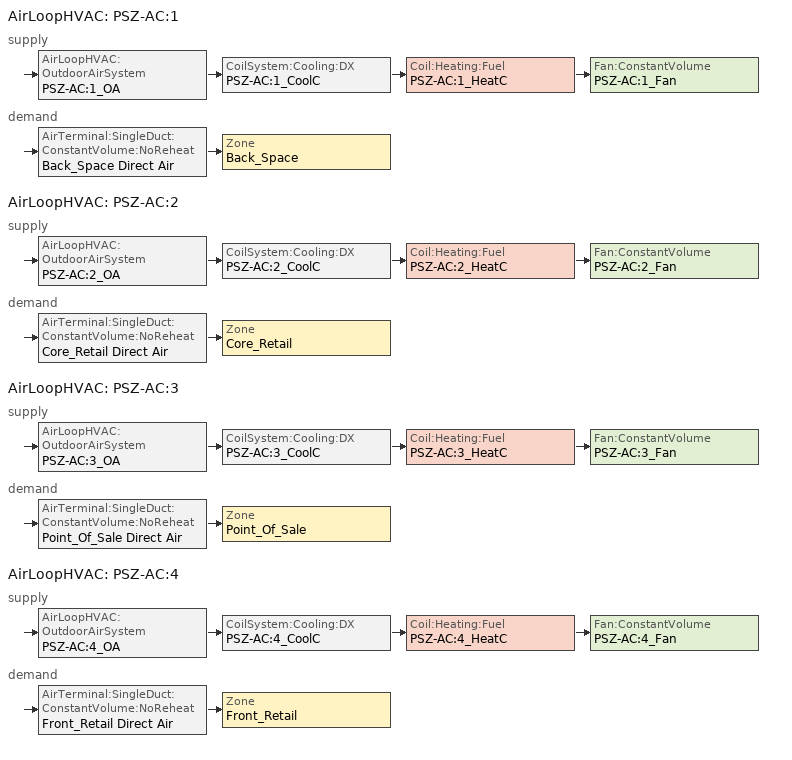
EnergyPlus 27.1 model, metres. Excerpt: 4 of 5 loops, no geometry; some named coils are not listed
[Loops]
AirLoopHVAC 'PSZ-AC:1'
 supply: AirLoopHVAC:OutdoorAirSystem 'PSZ-AC:1_OA' > CoilSystem:Cooling:DX 'PSZ-AC:1_CoolC' > Coil:Heating:Fuel 'PSZ-AC:1_HeatC' > Fan:ConstantVolume 'PSZ-AC:1_Fan'
 demand: AirTerminal:SingleDuct:ConstantVolume:NoReheat 'Back_Space Direct Air' > Zone 'Back_Space'
AirLoopHVAC 'PSZ-AC:2'
 supply: AirLoopHVAC:OutdoorAirSystem 'PSZ-AC:2_OA' > CoilSystem:Cooling:DX 'PSZ-AC:2_CoolC' > Coil:Heating:Fuel 'PSZ-AC:2_HeatC' > Fan:ConstantVolume 'PSZ-AC:2_Fan'
 demand: AirTerminal:SingleDuct:ConstantVolume:NoReheat 'Core_Retail Direct Air' > Zone 'Core_Retail'
AirLoopHVAC 'PSZ-AC:3'
 supply: AirLoopHVAC:OutdoorAirSystem 'PSZ-AC:3_OA' > CoilSystem:Cooling:DX 'PSZ-AC:3_CoolC' > Coil:Heating:Fuel 'PSZ-AC:3_HeatC' > Fan:ConstantVolume 'PSZ-AC:3_Fan'
 demand: AirTerminal:SingleDuct:ConstantVolume:NoReheat 'Point_Of_Sale Direct Air' > Zone 'Point_Of_Sale'
AirLoopHVAC 'PSZ-AC:4'
 supply: AirLoopHVAC:OutdoorAirSystem 'PSZ-AC:4_OA' > CoilSystem:Cooling:DX 'PSZ-AC:4_CoolC' > Coil:Heating:Fuel 'PSZ-AC:4_HeatC' > Fan:ConstantVolume 'PSZ-AC:4_Fan'
 demand: AirTerminal:SingleDuct:ConstantVolume:NoReheat 'Front_Retail Direct Air' > Zone 'Front_Retail'
[Fan:ConstantVolume] Availability Schedule=HVACOperationSchd; Maximum Flow Rate {m3/s}=AUTOSIZE; Motor In Airstream Fraction=1
Name | Fan Total Efficiency | Pressure Rise {Pa} | Motor Efficiency
PSZ-AC:1_Fan | 0.56875 | 622 | 0.875
PSZ-AC:2_Fan | 0.5915 | 1109.648 | 0.91
PSZ-AC:3_Fan | 0.546 | 622 | 0.84
PSZ-AC:4_Fan | 0.53625 | 622 | 0.825
[Coil:Heating:Fuel] Availability Schedule=ALWAYS_ON; Fuel Type=NaturalGas; Nominal Capacity {W}=AUTOSIZE
Name | Burner Efficiency
PSZ-AC:1_HeatC; PSZ-AC:3_HeatC; PSZ-AC:4_HeatC | 0.8
PSZ-AC:2_HeatC | 0.78
[Zone equipment]
Back_Space: Back_Space Direct Air
Core_Retail: Core_Retail Direct Air
Front_Retail: Front_Retail Direct Air
Point_Of_Sale: Point_Of_Sale Direct Air
[Sizing:Zone] Zone Cooling Design Supply Air Temperature Input Method=SupplyAirTemperature; Zone Cooling Design Supply Air Temperature {C}=14; Zone Heating Design Supply Air Temperature Input Method=SupplyAirTemperature; Zone Heating Design Supply Air Temperature {C}=40; Zone Cooling Design Supply Air Humidity Ratio {kgWater/kgDryAir}=0.0085; Zone Heating Design Supply Air Humidity Ratio {kgWater/kgDryAir}=0.008; Cooling Design Air Flow Method=DesignDay; Heating Design Air Flow Method=DesignDay; Account for Dedicated Outdoor Air System=No; Dedicated Outdoor Air System Control Strategy=NeutralSupplyAir; Dedicated Outdoor Air Low Setpoint Temperature for Design {C}=autosize; Dedicated Outdoor Air High Setpoint Temperature for Design {C}=autosize
Name | Design Specification Outdoor Air Object
Back_Space | SZ DSOA Back_Space
Core_Retail | SZ DSOA Core_Retail
Front_Retail | SZ DSOA Front_Retail
Point_Of_Sale | SZ DSOA Point_Of_Sale
[DesignSpecification:OutdoorAir] Outdoor Air Method=Flow/Area
Name | Outdoor Air Flow per Zone Floor Area {m3/s-m2}
SZ DSOA Back_Space | 0.00075
SZ DSOA Core_Retail; SZ DSOA Front_Retail; SZ DSOA Point_Of_Sale | 0.0015
[ZoneControl:Thermostat] Control Type Schedule=Dual Zone Control Type Sched
Name | Zone or ZoneList | Control 1
Back_Space Thermostat | Back_Space | Back_Space DualSPSched
Core_Retail Thermostat | Core_Retail | Core_Retail DualSPSched
Front_Retail Thermostat | Front_Retail | Front_Retail DualSPSched
Point_Of_Sale Thermostat | Point_Of_Sale | Point_Of_Sale DualSPSched
[ThermostatSetpoint:DualSetpoint] Heating Setpoint Temperature Schedule=HTGSETP_SCH; Cooling Setpoint Temperature Schedule=CLGSETP_SCH
Back_Space DualSPSched; Core_Retail DualSPSched; Front_Retail DualSPSched; Point_Of_Sale DualSPSched
[SetpointManager:SingleZone:Reheat] Control Variable=Temperature; Minimum Supply Air Temperature {C}=10; Maximum Supply Air Temperature {C}=50
Name | Control Zone | Setpoint Node or NodeList
SupAirTemp MngrBack_Space | Back_Space | PSZ-AC:1 Supply Equipment Outlet Node
SupAirTemp MngrCore_Retail | Core_Retail | PSZ-AC:2 Supply Equipment Outlet Node
SupAirTemp MngrFront_Retail | Front_Retail | PSZ-AC:4 Supply Equipment Outlet Node
SupAirTemp MngrPoint_Of_Sale | Point_Of_Sale | PSZ-AC:3 Supply Equipment Outlet Node
[Sizing:System] Type of Load to Size On=Sensible; Design Outdoor Air Flow Rate {m3/s}=AUTOSIZE; Central Heating Maximum System Air Flow Ratio=1; Preheat Design Temperature {C}=7; Preheat Design Humidity Ratio {kgWater/kgDryAir}=0.008; Precool Design Temperature {C}=12.8; Precool Design Humidity Ratio {kgWater/kgDryAir}=0.008; Central Cooling Design Supply Air Temperature {C}=12.8; Central Heating Design Supply Air Temperature {C}=40; Type of Zone Sum to Use=NonCoincident; 100% Outdoor Air in Cooling=No; 100% Outdoor Air in Heating=No; Central Cooling Design Supply Air Humidity Ratio {kgWater/kgDryAir}=0.0085; Central Heating Design Supply Air Humidity Ratio {kgWater/kgDryAir}=0.008; Cooling Supply Air Flow Rate Method=DesignDay; Cooling Supply Air Flow Rate {m3/s}=0; Heating Supply Air Flow Rate Method=DesignDay; Heating Supply Air Flow Rate {m3/s}=0; System Outdoor Air Method=ZoneSum; Zone Maximum Outdoor Air Fraction=1; Cooling Design Capacity Method=CoolingDesignCapacity; Cooling Design Capacity {W}=autosize; Heating Design Capacity Method=HeatingDesignCapacity; Heating Design Capacity {W}=autosize; Central Cooling Capacity Control Method=VAV
PSZ-AC:1; PSZ-AC:2; PSZ-AC:3; PSZ-AC:4
[Controller:OutdoorAir] Minimum Outdoor Air Flow Rate {m3/s}=AUTOSIZE; Maximum Outdoor Air Flow Rate {m3/s}=AUTOSIZE; Economizer Control Action Type=ModulateFlow; Economizer Maximum Limit Dry-Bulb Temperature {C}=28; Economizer Maximum Limit Enthalpy {J/kg}=64000; Economizer Minimum Limit Dry-Bulb Temperature {C}=-100; Lockout Type=NoLockout; Minimum Limit Type=FixedMinimum; Minimum Outdoor Air Schedule=HVACOperationSchd
Name | Economizer Control Type
PSZ-AC:1_OA_Controller; PSZ-AC:3_OA_Controller; PSZ-AC:4_OA_Controller | NoEconomizer
PSZ-AC:2_OA_Controller | DifferentialDryBulb
[AirLoopHVAC] Design Supply Air Flow Rate {m3/s}=AUTOSIZE
PSZ-AC:1; PSZ-AC:2; PSZ-AC:3; PSZ-AC:4
[AirTerminal:SingleDuct:ConstantVolume:NoReheat] Availability Schedule=ALWAYS_ON; Maximum Air Flow Rate {m3/s}=AUTOSIZE
Back_Space Direct Air; Core_Retail Direct Air; Front_Retail Direct Air; Point_Of_Sale Direct Air
[SetpointManager:MixedAir] Control Variable=Temperature
Name | Setpoint Node or NodeList
PSZ-AC:1_OAMixed Air Temp Manager | PSZ-AC:1_OA-PSZ-AC:1_CoolCNode
PSZ-AC:2_OAMixed Air Temp Manager | PSZ-AC:2_OA-PSZ-AC:2_CoolCNode
PSZ-AC:3_OAMixed Air Temp Manager | PSZ-AC:3_OA-PSZ-AC:3_CoolCNode
PSZ-AC:4_OAMixed Air Temp Manager | PSZ-AC:4_OA-PSZ-AC:4_CoolCNode
PSZ-AC:1_CoolC SAT Manager | PSZ-AC:1_CoolC-PSZ-AC:1_HeatCNode
PSZ-AC:1_HeatC MixedAir Manager | PSZ-AC:1_HeatC-PSZ-AC:1_FanNode
PSZ-AC:2_CoolC SAT Manager | PSZ-AC:2_CoolC-PSZ-AC:2_HeatCNode
PSZ-AC:2_HeatC MixedAir Manager | PSZ-AC:2_HeatC-PSZ-AC:2_FanNode
PSZ-AC:3_CoolC SAT Manager | PSZ-AC:3_CoolC-PSZ-AC:3_HeatCNode
PSZ-AC:3_HeatC MixedAir Manager | PSZ-AC:3_HeatC-PSZ-AC:3_FanNode
PSZ-AC:4_CoolC SAT Manager | PSZ-AC:4_CoolC-PSZ-AC:4_HeatCNode
PSZ-AC:4_HeatC MixedAir Manager | PSZ-AC:4_HeatC-PSZ-AC:4_FanNode
[CoilSystem:Cooling:DX] Availability Schedule=ALWAYS_ON
Name | Cooling Coil
PSZ-AC:1_CoolC | PSZ-AC:1_CoolC DXCoil
PSZ-AC:2_CoolC | PSZ-AC:2_CoolC DXCoil
PSZ-AC:3_CoolC | PSZ-AC:3_CoolC DXCoil
PSZ-AC:4_CoolC | PSZ-AC:4_CoolC DXCoil
[Coil:Cooling:DX:SingleSpeed:ThermalStorage] Availability Schedule=ALWAYS_ON; Operating Mode Control Method=EMSControlled; Storage Type=Ice; Ice Storage Capacity {GJ}=AutoCalculate; Storage Capacity Sizing Factor {hr}=6; Storage Tank to Ambient U-value Times Area Heat Transfer Coefficient {W/K}=7.913; Rated Evaporator Air Flow Rate {m3/s}=AutoSize; Cooling Only Mode Available=Yes; Cooling Only Mode Rated Total Evaporator Cooling Capacity {W}=AutoSize; Cooling Only Mode Rated Sensible Heat Ratio=0.7; Cooling Only Mode Total Evaporator Cooling Capacity Function of Temperature Curve=Cool-Cap-fT; Cooling Only Mode Total Evaporator Cooling Capacity Function of Flow Fraction Curve=ConstantCubic; Cooling Only Mode Energy Input Ratio Function of Temperature Curve=Cool-EIR-fT; Cooling Only Mode Energy Input Ratio Function of Flow Fraction Curve=ConstantCubic; Cooling Only Mode Part Load Fraction Correlation Curve=Cool-PLF-fPLR; Cooling Only Mode Sensible Heat Ratio Function of Temperature Curve=Cool-SHR-fT; Cooling Only Mode Sensible Heat Ratio Function of Flow Fraction Curve=Cool-SHR-fFF; Cooling And Discharge Mode Available=No; Discharge Only Mode Available=Yes; Discharge Only Mode Rated Storage Discharging Capacity {W}=AutoSize; Discharge Only Mode Rated Sensible Heat Ratio=0.64; Discharge Only Mode Rated COP {W/W}=63.6; Discharge Only Mode Storage Discharge Capacity Function of Temperature Curve=Discharge-Cap-fT; Discharge Only Mode Storage Discharge Capacity Function of Flow Fraction Curve=Discharge-Cap-fFF; Discharge Only Mode Energy Input Ratio Function of Temperature Curve=ConstantBi; Discharge Only Mode Energy Input Ratio Function of Flow Fraction Curve=ConstantCubic; Discharge Only Mode Part Load Fraction Correlation Curve=ConstantCubic; Discharge Only Mode Sensible Heat Ratio Function of Temperature Curve=Discharge-SHR-fT; Discharge Only Mode Sensible Heat Ratio Function of Flow Fraction Curve=Discharge-SHR-fFF; Ancillary Electric Power {W}=0; Cold Weather Operation Minimum Outdoor Air Temperature {C}=2; Cold Weather Operation Ancillary Power {W}=0; Condenser Design Air Flow Rate {m3/s}=autocalculate; Condenser Air Flow Sizing Factor=1.25
Name | Cooling Only Mode Rated COP {W/W} | Cooling And Charge Mode Available | Cooling And Charge Mode Rated Total Evaporator Cooling Capacity {W} | Cooling And Charge Mode Capacity Sizing Factor | Cooling And Charge Mode Rated Storage Charging Capacity {W} | Cooling And Charge Mode Storage Capacity Sizing Factor | Cooling And Charge Mode Rated Sensible Heat Ratio | Cooling And Charge Mode Cooling Rated COP {W/W} | Cooling And Charge Mode Charging Rated COP {W/W} | Cooling And Charge Mode Total Evaporator Cooling Capacity Function of Temperature Curve | Cooling And Charge Mode Total Evaporator Cooling Capacity Function of Flow Fraction Curve | Cooling And Charge Mode Evaporator Energy Input Ratio Function of Temperature Curve | Cooling And Charge Mode Evaporator Energy Input Ratio Function of Flow Fraction Curve | Cooling And Charge Mode Evaporator Part Load Fraction Correlation Curve | Cooling And Charge Mode Storage Charge Capacity Function of Temperature Curve | Cooling And Charge Mode Storage Charge Capacity Function of Total Evaporator PLR Curve | Cooling And Charge Mode Storage Energy Input Ratio Function of Temperature Curve | Cooling And Charge Mode Storage Energy Input Ratio Function of Flow Fraction Curve | Cooling And Charge Mode Storage Energy Part Load Fraction Correlation Curve | Cooling And Charge Mode Sensible Heat Ratio Function of Temperature Curve | Cooling And Charge Mode Sensible Heat Ratio Function of Flow Fraction Curve | Charge Only Mode Available | Discharge Only Mode Capacity Sizing Factor | Condenser Type | Charge Only Mode Rated Storage Charging Capacity {W} | Charge Only Mode Capacity Sizing Factor | Charge Only Mode Charging Rated COP {W/W} | Charge Only Mode Storage Charge Capacity Function of Temperature Curve | Charge Only Mode Storage Energy Input Ratio Function of Temperature Curve | Evaporative Condenser Effectiveness | Evaporative Condenser Pump Rated Power Consumption {W} | Basin Heater Capacity {W/K} | Basin Heater Setpoint Temperature {C}
PSZ-AC:1_CoolC DXCoil | 3.50016 | Yes | AutoSize | 1 | AutoSize | 0.86 | 0.7 | 3.66668 | 2.17 | CoolCharge-Cool-Cap-fT | ConstantCubic | CoolCharge-Cool-EIR-fT | ConstantCubic | Cool-PLF-fPLR | CoolCharge-Charge-Cap-fT | ConstantCubic | CoolCharge-Charge-EIR-fT | ConstantCubic | ConstantCubic | Cool-SHR-fT | Cool-SHR-fFF | No | 1.7 | AirCooled
PSZ-AC:2_CoolC DXCoil | 3.23372 | No |  |  |  |  |  |  |  |  |  |  |  |  |  |  |  |  |  |  |  | Yes | 1.37 | AirCooled | AutoSize | 0.8 | 3.09 | ChargeOnly-Cap-fT | ChargeOnly-EIR-fT
PSZ-AC:3_CoolC DXCoil | 3.50016 | Yes | AutoSize | 1 | AutoSize | 0.86 | 0.7 | 3.66668 | 2.17 | CoolCharge-Cool-Cap-fT | ConstantCubic | CoolCharge-Cool-EIR-fT | ConstantCubic | Cool-PLF-fPLR | CoolCharge-Charge-Cap-fT | ConstantCubic | CoolCharge-Charge-EIR-fT | ConstantCubic | ConstantCubic | Cool-SHR-fT | Cool-SHR-fFF | No | 1.7 | EvaporativelyCooled |  |  |  |  |  | 0.7 | 75 | 10 | 2
[EnergyManagementSystem:Sensor]
Name | Output:Variable or Output:Meter Index Key | Output:Variable or Output:Meter
PSZAC1_sTES | PSZ-AC:1_CoolC DXCoil | Cooling Coil Ice Thermal Storage End Fraction
PSZAC2_sTES | PSZ-AC:2_CoolC DXCoil | Cooling Coil Ice Thermal Storage End Fraction
PSZAC3_sTES | PSZ-AC:3_CoolC DXCoil | Cooling Coil Ice Thermal Storage End Fraction
QdotEvap_1 | PSZ-AC:1_CoolC DXCoil | Cooling Coil Total Cooling Rate
QdotElec_1 | PSZ-AC:1_CoolC DXCoil | Cooling Coil Electricity Rate
QdotEvap_2 | PSZ-AC:2_CoolC DXCoil | Cooling Coil Total Cooling Rate
QdotElec_2 | PSZ-AC:2_CoolC DXCoil | Cooling Coil Electricity Rate
QdotEvap_3 | PSZ-AC:3_CoolC DXCoil | Cooling Coil Total Cooling Rate
QdotElec_3 | PSZ-AC:3_CoolC DXCoil | Cooling Coil Electricity Rate
QdotEvap_4 | PSZ-AC:4_CoolC DXCoil | Cooling Coil Total Cooling Rate
QdotElec_4 | PSZ-AC:4_CoolC DXCoil | Cooling Coil Electricity Rate
mdotIntake_1 | PSZ-AC:1_OAInlet Node | System Node Mass Flow Rate
mdotIntake_2 | PSZ-AC:2_OAInlet Node | System Node Mass Flow Rate
mdotIntake_3 | PSZ-AC:3_OAInlet Node | System Node Mass Flow Rate
mdotIntake_4 | PSZ-AC:4_OAInlet Node | System Node Mass Flow Rate
mdotRelief_1 | PSZ-AC:1_OARelief Node | System Node Mass Flow Rate
mdotRelief_2 | PSZ-AC:2_OARelief Node | System Node Mass Flow Rate
mdotRelief_3 | PSZ-AC:3_OARelief Node | System Node Mass Flow Rate
mdotRelief_4 | PSZ-AC:4_OARelief Node | System Node Mass Flow Rate
h_Relief_1 | PSZ-AC:1_OARelief Node | System Node Enthalpy
h_Relief_2 | PSZ-AC:2_OARelief Node | System Node Enthalpy
h_Relief_3 | PSZ-AC:3_OARelief Node | System Node Enthalpy
h_Relief_4 | PSZ-AC:4_OARelief Node | System Node Enthalpy
[EnergyManagementSystem:Actuator]
Name | Actuated Component Unique | Actuated Component Type | Actuated Component Control Type
PSZAC1_OpMode | PSZ-AC:1_CoolC DXCoil | Coil:Cooling:DX:SingleSpeed:ThermalStorage | Operating Mode
PSZAC2_OpMode | PSZ-AC:2_CoolC DXCoil | Coil:Cooling:DX:SingleSpeed:ThermalStorage | Operating Mode
PSZAC3_OpMode | PSZ-AC:3_CoolC DXCoil | Coil:Cooling:DX:SingleSpeed:ThermalStorage | Operating Mode
OA_1_db | PSZ-AC:1_OAInlet Node | Outdoor Air System Node | Drybulb Temperature
OA_1_wb | PSZ-AC:1_OAInlet Node | Outdoor Air System Node | Wetbulb Temperature
OA_2_db | PSZ-AC:2_OAInlet Node | Outdoor Air System Node | Drybulb Temperature
OA_2_wb | PSZ-AC:2_OAInlet Node | Outdoor Air System Node | Wetbulb Temperature
OA_3_db | PSZ-AC:3_OAInlet Node | Outdoor Air System Node | Drybulb Temperature
OA_3_wb | PSZ-AC:3_OAInlet Node | Outdoor Air System Node | Wetbulb Temperature
OA_4_db | PSZ-AC:4_OAInlet Node | Outdoor Air System Node | Drybulb Temperature
OA_4_wb | PSZ-AC:4_OAInlet Node | Outdoor Air System Node | Wetbulb Temperature
Cond_1_db | PSZ-AC:1 Condenser Inlet Node | Outdoor Air System Node | Drybulb Temperature
Cond_1_wb | PSZ-AC:1 Condenser Inlet Node | Outdoor Air System Node | Wetbulb Temperature
Cond_2_db | PSZ-AC:2 Condenser Inlet Node | Outdoor Air System Node | Drybulb Temperature
Cond_2_wb | PSZ-AC:2 Condenser Inlet Node | Outdoor Air System Node | Wetbulb Temperature
Cond_3_db | PSZ-AC:3 Condenser Inlet Node | Outdoor Air System Node | Drybulb Temperature
Cond_3_wb | PSZ-AC:3 Condenser Inlet Node | Outdoor Air System Node | Wetbulb Temperature
[EnergyManagementSystem:InternalVariable] Internal Data Type=Zone Floor Area
Name | Internal Data Index Key
A_1 | Back_Space
A_2 | Core_Retail
A_4 | Front_Retail
A_5 | Point_Of_Sale
[Schedule:Compact]
ALWAYS_ON: Through: 12/31, For: AllDays, Until: 24:00, 1
CLGSETP_SCH: Through: 12/31, For: Weekdays SummerDesignDay, Until: 06:00, 30, Until: 21:00, 24, Until: 24:00, 30, For: Saturday, Until: 06:00, 30, Until: 22:00, 24, Until: 24:00, 30, For WinterDesignDay, Until: 24:00, 30, For: Sunday Holidays AllOtherDays, Until: 8:00, 30, Until: 19:00, 24, Until: 24:00, 30
Dual Zone Control Type Sched: Through: 12/31, For: AllDays, Until: 24:00, 4
HTGSETP_SCH: Through: 12/31, For: Weekdays, Until: 06:00, 15.6, Until: 21:00, 21, Until: 24:00, 15.6, For SummerDesignDay, Until: 24:00, 15.6, For WinterDesignDay, Until: 24:00, 21, For: Saturday, Until: 06:00, 15.6, Until: 22:00, 21, Until: 24:00, 15.6, For: Sunday Holidays AllOtherDays, Until:  8:00, 15.6, Until: 19:00, 21, Until: 24:00, 15.6
HVACOperationSchd: Through: 12/31, For: Weekdays SummerDesignDay, Until: 06:00, 0, Until: 21:00, 1, Until: 24:00, 0, For: Saturday WinterDesignDay, Until: 06:00, 0, Until: 22:00, 1, Until: 24:00, 0, For: AllOtherDays, Until: 08:00, 0, Until: 19:00, 1, Until: 24:00, 0
[Curve:Quadratic]
Name | Coefficient1 Constant | Coefficient2 x | Coefficient3 x**2 | Minimum Value of x | Maximum Value of x | Minimum Curve Output | Maximum Curve Output
Cool-PLF-fPLR | 0.909496 | 0.0986477 | -0.00819488 | 0 | 1 | 0.7 | 1
Cool-SHR-fFF | 0.9317 | -0.0077 | 0.076 | 0.69 | 1.3
Discharge-SHR-fFF | 0.605576 | 0.506517 | -0.126471 | 0.2 | 1
[Curve:Cubic] Coefficient4 x**3=0; Minimum Value of x=-100; Maximum Value of x=100
Name | Coefficient1 Constant | Coefficient2 x | Coefficient3 x**2
ConstantCubic | 1 | 0 | 0
Discharge-Cap-fFF | 0.743259 | 0.167765 | 0.0852728
[Curve:Biquadratic]
Name | Coefficient1 Constant | Coefficient2 x | Coefficient3 x**2 | Coefficient4 y | Coefficient5 y**2 | Coefficient6 x*y | Minimum Value of x | Maximum Value of x | Minimum Value of y | Maximum Value of y | Minimum Curve Output | Maximum Curve Output | Input Unit Type for X | Input Unit Type for Y | Output Unit Type
Cool-Cap-fT | 0.971212 | -0.0152755 | 0.00144345 | -0.00039321 | -6.8364e-06 | -0.000290596 | -100 | 100 | -100 | 100
Cool-EIR-fT | 0.286871 | 0.0239022 | -0.000810648 | 0.0134585 | 0.000338936 | -0.000487004 | -100 | 100 | -100 | 100
Cool-SHR-fT | 1.32945 | -0.0990649 | 0.000831004 | 0.0652278 | -7.93358e-05 | -0.000587442 | 24.44 | 26.67 | 29.44 | 46.1 | 0.6661 | 1.6009 | Temperature | Temperature | Dimensionless
ConstantBi | 1 | 0 | 0 | 0 | 0 | 0 | -100 | 100 | -100 | 100
Discharge-Cap-fT | -0.561476 | 0.133949 | -0.00276524 | 0 | 0 | 0 | -100 | 100 | -100 | 100
Discharge-SHR-fT | -76.3312 | 3.69084 | 0.00402614 | 3.12067 | -0.00297663 | -0.148603 | 24.44 | 26.67 | 29.44 | 46.1 | 0.2 | 1 | Temperature | Temperature | Dimensionless
[Table:IndependentVariable]
ChargeOnly-Cap-fT_IndependentVariable1; ChargeOnly-EIR-fT_IndependentVariable1: Cubic, Linear, -100, 100, Temperature, -30, -22, -14, -6, 2, 10, 18, 26, 34, 42, 50
ChargeOnly-Cap-fT_IndependentVariable2; ChargeOnly-EIR-fT_IndependentVariable2: Cubic, Linear, 0, 1, Dimensionless, 0, .0165, .033, .0495, .066, .0825, .099, .1155, .132, .1485, .165, .2485, .332, .4155, .499, .5825, .666, .7495, .833, .9165, 1
CoolCharge-Charge-Cap-fT_IndependentVariable1; CoolCharge-Charge-EIR-fT_IndependentVariable1: Cubic, Linear, -100, 100, Temperature, -100, 100
CoolCharge-Charge-Cap-fT_IndependentVariable2; CoolCharge-Charge-EIR-fT_IndependentVariable2: Cubic, Linear, -30, 50, Temperature, -30, -22, -14, -6, 2, 10, 18, 26, 34, 42, 50
CoolCharge-Charge-Cap-fT_IndependentVariable3; CoolCharge-Charge-EIR-fT_IndependentVariable3: Cubic, Linear, 0, 1, Dimensionless, 0, 0.0165, 0.033, 0.0495, 0.066, 0.0825, 0.099, 0.1155, 0.132, 0.1485, 0.165, 0.2485, 0.332, 0.4155, 0.499, 0.5825, 0.666, 0.7495, 0.833, 0.9165, 1
[Table:IndependentVariableList]
ChargeOnly-Cap-fT_IndependentVariableList: ChargeOnly-Cap-fT_IndependentVariable1, ChargeOnly-Cap-fT_IndependentVariable2
ChargeOnly-EIR-fT_IndependentVariableList: ChargeOnly-EIR-fT_IndependentVariable1, ChargeOnly-EIR-fT_IndependentVariable2
CoolCharge-Charge-Cap-fT_IndependentVariableList: CoolCharge-Charge-Cap-fT_IndependentVariable1, CoolCharge-Charge-Cap-fT_IndependentVariable2, CoolCharge-Charge-Cap-fT_IndependentVariable3
CoolCharge-Charge-EIR-fT_IndependentVariableList: CoolCharge-Charge-EIR-fT_IndependentVariable1, CoolCharge-Charge-EIR-fT_IndependentVariable2, CoolCharge-Charge-EIR-fT_IndependentVariable3
[Table:Lookup]
ChargeOnly-Cap-fT: ChargeOnly-Cap-fT_IndependentVariableList, Dimensionless, 1.49825, 1.46806, 1.44053, 1.41564, 1.3934, 1.37381, 1.35687, 1.34257, 1.33093, 1.32193, 1.42668, 1.41339, 1.40035, 1.38758, 1.37506, 1.3628, 1.3508, 1.33906, 1.32758, 1.31636, 1.3054, 1.50016, 1.47058, 1.44366, 1.41938, 1.39776, 1.37878, 1.36245, 1.34877, 1.33773, 1.32935, 1.40283, 1.39042, 1.37827, 1.36639, 1.35476, 1.34339, 1.33228, 1.32143, 1.31084, 1.30051, 1.29044, 1.48443, 1.45547, 1.42916, 1.4055, 1.38448, 1.36612, 1.3504, 1.33733, 1.32691, 1.31913, 1.36643, 1.35491, 1.34365, 1.33266, 1.32192, 1.31144, 1.30122, 1.29126, 1.28155, 1.27211, 1.26293, 1.45108, 1.42273, 1.39703, 1.37398, 1.35358, 1.33582, 1.32071, 1.30826, 1.29845, 1.29129, 1.31749, 1.30686, 1.29649, 1.28638, 1.27653, 1.26694, 1.25761, 1.24854, 1.23973, 1.23117, 1.22288, 1.40009, 1.37235, 1.34727, 1.32483, 1.30503, 1.28789, 1.2734, 1.26155, 1.25235, 1.2458, 1.25601, 1.24627, 1.23679, 1.22757, 1.21861, 1.20991, 1.20147, 1.19328, 1.18536, 1.1777, 1.17029, 1.33147, 1.30434, 1.27987, 1.25804, 1.23886, 1.22233, 1.20845, 1.19721, 1.18863, 1.18269, 1.18199, 1.17314, 1.16455, 1.15622, 1.14815, 1.14033, 1.13278, 1.12549, 1.11845, 1.11168, 1.10516, 1.24521, 1.2187, 1.19484, 1.17362, 1.15506, 1.13914, 1.12587, 1.11524, 1.10727, 1.10195, 1.09543, 1.08747, 1.07977, 1.07232, 1.06514, 1.05822, 1.05155, 1.04515, 1.039, 1.03312, 1.02749, 1.14133, 1.11543, 1.09218, 1.07157, 1.05362, 1.03831, 1.02565, 1.01564, 1.00828, 1.00357, 0.996325, 0.989253, 0.982441, 0.975888, 0.969594, 0.96356, 0.957785, 0.95227, 0.947014, 0.942017, 0.93728, 1.01981, 0.99452, 0.97188, 0.951889, 0.934546, 0.919851, 0.907804, 0.898406, 0.891656, 0.887555, 0.884681, 0.878499, 0.872576, 0.866912, 0.861507, 0.856362, 0.851476, 0.84685, 0.842483, 0.838375, 0.834527, 0.880657, 0.85598, 0.833952, 0.814573, 0.797842, 0.783759, 0.772324, 0.763538, 0.7574, 0.753911, 0.760497, 0.755204, 0.750169, 0.745395, 0.740879, 0.736623, 0.732627, 0.728889, 0.725411, 0.722193, 0.719233, 0.723872, 0.699808, 0.678392, 0.659624, 0.643505, 0.630034, 0.619211, 0.611037, 0.605511, 0.602634, 0.623772, 0.619367, 0.615222, 0.611337, 0.60771, 0.604343, 0.601236, 0.598388, 0.595799, 0.593469, 0.591399
ChargeOnly-EIR-fT: ChargeOnly-EIR-fT_IndependentVariableList, Dimensionless, 1.51077, 1.51114, 1.51071, 1.50949, 1.50747, 1.50466, 1.50105, 1.49664, 1.49143, 1.48543, 1.34084, 1.33799, 1.33511, 1.33221, 1.32929, 1.32636, 1.3234, 1.32042, 1.31742, 1.3144, 1.31136, 1.13646, 1.13867, 1.14009, 1.14071, 1.14053, 1.13956, 1.13779, 1.13522, 1.13185, 1.12769, 1.02315, 1.02151, 1.01985, 1.01817, 1.01648, 1.01476, 1.01302, 1.01126, 1.00947, 1.00767, 1.00585, 0.860351, 0.864406, 0.867663, 0.870124, 0.871788, 0.872654, 0.872724, 0.871996, 0.870471, 0.86815, 0.797533, 0.797115, 0.796676, 0.796216, 0.795736, 0.795235, 0.794714, 0.794172, 0.793609, 0.793026, 0.792423, 0.68244, 0.688336, 0.693435, 0.697736, 0.701241, 0.703948, 0.705859, 0.706972, 0.707288, 0.706808, 0.663998, 0.664798, 0.665578, 0.666337, 0.667076, 0.667794, 0.668492, 0.669168, 0.669825, 0.670461, 0.671076, 0.602728, 0.610464, 0.617404, 0.623547, 0.628892, 0.633441, 0.637192, 0.640146, 0.642303, 0.643663, 0.622542, 0.624561, 0.62656, 0.628538, 0.630495, 0.632432, 0.634349, 0.636245, 0.63812, 0.639974, 0.641808, 0.621213, 0.630791, 0.639571, 0.647555, 0.654741, 0.661131, 0.666723, 0.671518, 0.675516, 0.678717, 0.673166, 0.676404, 0.679621, 0.682818, 0.685995, 0.68915, 0.692286, 0.6954, 0.698494, 0.701568, 0.704621, 0.737896, 0.749315, 0.759936, 0.769761, 0.778788, 0.787019, 0.794452, 0.801088, 0.806927, 0.811969, 0.815869, 0.820326, 0.824762, 0.829178, 0.833573, 0.837948, 0.842302, 0.846636, 0.850949, 0.855241, 0.859513, 0.952777, 0.966037, 0.978499, 0.990165, 1.00103, 1.0111, 1.02038, 1.02886, 1.03654, 1.04342, 1.05065, 1.05633, 1.06198, 1.06762, 1.07323, 1.07883, 1.0844, 1.08995, 1.09548, 1.10099, 1.10648, 1.26586, 1.28096, 1.29526, 1.30877, 1.32148, 1.33339, 1.3445, 1.35482, 1.36434, 1.37307, 1.37751, 1.38441, 1.39128, 1.39814, 1.40497, 1.41178, 1.41857, 1.42535, 1.4321, 1.43883, 1.44554, 1.67713, 1.69407, 1.71022, 1.72557, 1.74012, 1.75387, 1.76683, 1.77898, 1.79035, 1.80091, 1.79646, 1.80457, 1.81266, 1.82074, 1.82879, 1.83682, 1.84483, 1.85282, 1.86079, 1.86874, 1.87667, 2.18661, 2.20539, 2.22338, 2.24056, 2.25695, 2.27255, 2.28735, 2.30135, 2.31455, 2.32695, 2.30748, 2.31681, 2.32612, 2.33541, 2.34468, 2.35393, 2.36316, 2.37237, 2.38156, 2.39073, 2.39988
CoolCharge-Charge-Cap-fT: CoolCharge-Charge-Cap-fT_IndependentVariableList, DivisorOnly, 1, 0.5, 1.5, Dimensionless, 1.69311, 1.65848, 1.62689, 1.59834, 1.57283, 1.55036, 1.53092, 1.51453, 1.50117, 1.49085, 1.61101, 1.59576, 1.58081, 1.56615, 1.55179, 1.53773, 1.52397, 1.5105, 1.49733, 1.48446, 1.47189, 1.70212, 1.6682, 1.63731, 1.60946, 1.58466, 1.56288, 1.54415, 1.52846, 1.5158, 1.50618, 1.59047, 1.57624, 1.56231, 1.54867, 1.53533, 1.52229, 1.50954, 1.4971, 1.48495, 1.4731, 1.46154, 1.69091, 1.65769, 1.6275, 1.60036, 1.57625, 1.55518, 1.53715, 1.52216, 1.5102, 1.50129, 1.55554, 1.54233, 1.52942, 1.5168, 1.50448, 1.49246, 1.48073, 1.46931, 1.45818, 1.44735, 1.43681, 1.65947, 1.62695, 1.59747, 1.57102, 1.54762, 1.52725, 1.50992, 1.49563, 1.48438, 1.47616, 1.50623, 1.49403, 1.48214, 1.47054, 1.45924, 1.44824, 1.43754, 1.42713, 1.41702, 1.40721, 1.3977, 1.6078, 1.57598, 1.54721, 1.52146, 1.49876, 1.4791, 1.46247, 1.44888, 1.43833, 1.43082, 1.44252, 1.43135, 1.42048, 1.4099, 1.39962, 1.38964, 1.37995, 1.37057, 1.36148, 1.35269, 1.34419, 1.53591, 1.50479, 1.47672, 1.45168, 1.42967, 1.41071, 1.39479, 1.3819, 1.37205, 1.36524, 1.36443, 1.35428, 1.34443, 1.33487, 1.32561, 1.31665, 1.30799, 1.29962, 1.29155, 1.28378, 1.2763, 1.44379, 1.41337, 1.386, 1.36166, 1.34036, 1.3221, 1.30688, 1.29469, 1.28555, 1.27944, 1.27196, 1.26283, 1.25399, 1.24546, 1.23722, 1.22927, 1.22163, 1.21428, 1.20723, 1.20048, 1.19403, 1.33144, 1.30173, 1.27505, 1.25142, 1.23082, 1.21326, 1.19874, 1.18726, 1.17881, 1.17341, 1.1651, 1.15699, 1.14917, 1.14166, 1.13444, 1.12751, 1.12089, 1.11456, 1.10853, 1.1028, 1.09737, 1.19886, 1.16985, 1.14388, 1.12095, 1.10105, 1.0842, 1.07038, 1.0596, 1.05185, 1.04715, 1.04385, 1.03676, 1.02997, 1.02347, 1.01727, 1.01137, 1.00576, 1.00045, 0.995445, 0.990733, 0.986318, 1.04606, 1.01775, 0.992483, 0.970252, 0.951059, 0.934904, 0.921787, 0.911708, 0.904667, 0.900664, 0.908219, 0.902147, 0.896372, 0.890895, 0.885715, 0.880833, 0.876248, 0.871961, 0.867971, 0.864279, 0.860884, 0.873029, 0.845424, 0.820857, 0.799328, 0.780837, 0.765384, 0.752969, 0.743592, 0.737253, 0.733952, 0.7582, 0.753148, 0.748393, 0.743935, 0.739775, 0.735913, 0.732348, 0.729081, 0.726111, 0.723439, 0.721064, 1.69311, 1.65848, 1.62689, 1.59834, 1.57283, 1.55036, 1.53092, 1.51453, 1.50117, 1.49085, 1.61101, 1.59576, 1.58081, 1.56615, 1.55179, 1.53773, 1.52397, 1.5105, 1.49733, 1.48446, 1.47189, 1.70212, 1.6682, 1.63731, 1.60946, 1.58466, 1.56288, 1.54415, 1.52846, 1.5158, 1.50618, 1.59047, 1.57624, 1.56231, 1.54867, 1.53533, 1.52229, 1.50954, 1.4971, 1.48495, 1.4731, 1.46154, 1.69091, 1.65769, 1.6275, 1.60036, 1.57625, 1.55518, 1.53715, 1.52216, 1.5102, 1.50129, 1.55554, 1.54233, 1.52942, 1.5168, 1.50448, 1.49246, 1.48073, 1.46931, 1.45818, 1.44735, 1.43681, 1.65947, 1.62695, 1.59747, 1.57102, 1.54762, 1.52725, 1.50992, 1.49563, 1.48438, 1.47616, 1.50623, 1.49403, 1.48214, 1.47054, 1.45924, 1.44824, 1.43754, 1.42713, 1.41702, 1.40721, 1.3977, 1.6078, 1.57598, 1.54721, 1.52146, 1.49876, 1.4791, 1.46247, 1.44888, 1.43833, 1.43082, 1.44252, 1.43135, 1.42048, 1.4099, 1.39962, 1.38964, 1.37995, 1.37057, 1.36148, 1.35269, 1.34419, 1.53591, 1.50479, 1.47672, 1.45168, 1.42967, 1.41071, 1.39479, 1.3819, 1.37205, 1.36524, 1.36443, 1.35428, 1.34443, 1.33487, 1.32561, 1.31665, 1.30799, 1.29962, 1.29155, 1.28378, 1.2763, 1.44379, 1.41337, 1.386, 1.36166, 1.34036, 1.3221, 1.30688, 1.29469, 1.28555, 1.27944, 1.27196, 1.26283, 1.25399, 1.24546, 1.23722, 1.22927, 1.22163, 1.21428, 1.20723, 1.20048, 1.19403, 1.33144, 1.30173, 1.27505, 1.25142, 1.23082, 1.21326, 1.19874, 1.18726, 1.17881, 1.17341, 1.1651, 1.15699, 1.14917, 1.14166, 1.13444, 1.12751, 1.12089, 1.11456, 1.10853, 1.1028, 1.09737, 1.19886, 1.16985, 1.14388, 1.12095, 1.10105, 1.0842, 1.07038, 1.0596, 1.05185, 1.04715, 1.04385, 1.03676, 1.02997, 1.02347, 1.01727, 1.01137, 1.00576, 1.00045, 0.995445, 0.990733, 0.986318, 1.04606, 1.01775, 0.992483, 0.970252, 0.951059, 0.934904, 0.921787, 0.911708, 0.904667, 0.900664, 0.908219, 0.902147, 0.896372, 0.890895, 0.885715, 0.880833, 0.876248, 0.871961, 0.867971, 0.864279, 0.860884, 0.873029, 0.845424, 0.820857, 0.799328, 0.780837, 0.765384, 0.752969, 0.743592, 0.737253, 0.733952, 0.7582, 0.753148, 0.748393, 0.743935, 0.739775, 0.735913, 0.732348, 0.729081, 0.726111, 0.723439, 0.721064
CoolCharge-Charge-EIR-fT: CoolCharge-Charge-EIR-fT_IndependentVariableList, DivisorOnly, 1, 0.5, 2.5, Dimensionless, 0.992307, 0.993206, 0.993576, 0.993419, 0.992732, 0.991518, 0.989775, 0.987503, 0.984703, 0.981375, 0.872134, 0.870599, 0.869047, 0.867479, 0.865894, 0.864292, 0.862674, 0.86104, 0.859389, 0.857721, 0.856037, 0.7524, 0.754439, 0.755951, 0.756934, 0.757389, 0.757315, 0.756713, 0.755582, 0.753923, 0.751735, 0.672781, 0.672013, 0.671228, 0.670427, 0.669609, 0.668774, 0.667923, 0.667055, 0.666171, 0.66527, 0.664353, 0.576753, 0.579934, 0.582586, 0.58471, 0.586306, 0.587373, 0.587911, 0.587922, 0.587403, 0.586357, 0.533038, 0.533037, 0.533019, 0.532984, 0.532933, 0.532865, 0.532781, 0.53268, 0.532563, 0.532429, 0.532279, 0.465368, 0.469689, 0.473483, 0.476747, 0.479484, 0.481692, 0.483371, 0.484522, 0.485145, 0.485239, 0.452904, 0.453669, 0.454418, 0.45515, 0.455866, 0.456565, 0.457248, 0.457914, 0.458564, 0.459197, 0.459813, 0.418243, 0.423706, 0.42864, 0.433045, 0.436923, 0.440271, 0.443092, 0.445383, 0.447147, 0.448382, 0.432379, 0.433911, 0.435427, 0.436926, 0.438409, 0.439875, 0.441324, 0.442757, 0.444174, 0.445574, 0.446957, 0.43538, 0.441983, 0.448058, 0.453604, 0.458622, 0.463112, 0.467073, 0.470506, 0.47341, 0.475786, 0.471464, 0.473763, 0.476045, 0.478311, 0.480561, 0.482794, 0.48501, 0.48721, 0.489393, 0.49156, 0.49371, 0.516777, 0.524521, 0.531737, 0.538424, 0.544583, 0.550213, 0.555315, 0.559889, 0.563934, 0.56745, 0.570157, 0.573223, 0.576273, 0.579305, 0.582322, 0.585322, 0.588305, 0.591272, 0.594222, 0.597155, 0.600073, 0.662435, 0.67132, 0.679676, 0.687504, 0.694804, 0.701575, 0.707818, 0.713533, 0.718718, 0.723376, 0.72846, 0.732293, 0.736109, 0.739909, 0.743692, 0.747459, 0.751209, 0.754942, 0.75866, 0.76236, 0.766044, 0.872354, 0.88238, 0.891877, 0.900846, 0.909286, 0.917198, 0.924582, 0.931437, 0.937764, 0.943562, 0.946372, 0.950972, 0.955555, 0.960121, 0.964672, 0.969205, 0.973722, 0.978223, 0.982707, 0.987174, 0.991625, 1.14653, 1.1577, 1.16834, 1.17845, 1.18803, 1.19708, 1.20561, 1.2136, 1.22107, 1.22801, 1.22389, 1.22926, 1.23461, 1.23994, 1.24526, 1.25056, 1.25584, 1.26111, 1.26636, 1.2716, 1.27681, 1.48497, 1.49728, 1.50906, 1.52031, 1.53103, 1.54123, 1.55089, 1.56003, 1.56864, 1.57672, 1.56102, 1.56716, 1.57327, 1.57937, 1.58546, 1.59153, 1.59758, 1.60361, 1.60963, 1.61563, 1.62161, 0.992307, 0.993206, 0.993576, 0.993419, 0.992732, 0.991518, 0.989775, 0.987503, 0.984703, 0.981375, 0.872134, 0.870599, 0.869047, 0.867479, 0.865894, 0.864292, 0.862674, 0.86104, 0.859389, 0.857721, 0.856037, 0.7524, 0.754439, 0.755951, 0.756934, 0.757389, 0.757315, 0.756713, 0.755582, 0.753923, 0.751735, 0.672781, 0.672013, 0.671228, 0.670427, 0.669609, 0.668774, 0.667923, 0.667055, 0.666171, 0.66527, 0.664353, 0.576753, 0.579934, 0.582586, 0.58471, 0.586306, 0.587373, 0.587911, 0.587922, 0.587403, 0.586357, 0.533038, 0.533037, 0.533019, 0.532984, 0.532933, 0.532865, 0.532781, 0.53268, 0.532563, 0.532429, 0.532279, 0.465368, 0.469689, 0.473483, 0.476747, 0.479484, 0.481692, 0.483371, 0.484522, 0.485145, 0.485239, 0.452904, 0.453669, 0.454418, 0.45515, 0.455866, 0.456565, 0.457248, 0.457914, 0.458564, 0.459197, 0.459813, 0.418243, 0.423706, 0.42864, 0.433045, 0.436923, 0.440271, 0.443092, 0.445383, 0.447147, 0.448382, 0.432379, 0.433911, 0.435427, 0.436926, 0.438409, 0.439875, 0.441324, 0.442757, 0.444174, 0.445574, 0.446957, 0.43538, 0.441983, 0.448058, 0.453604, 0.458622, 0.463112, 0.467073, 0.470506, 0.47341, 0.475786, 0.471464, 0.473763, 0.476045, 0.478311, 0.480561, 0.482794, 0.48501, 0.48721, 0.489393, 0.49156, 0.49371, 0.516777, 0.524521, 0.531737, 0.538424, 0.544583, 0.550213, 0.555315, 0.559889, 0.563934, 0.56745, 0.570157, 0.573223, 0.576273, 0.579305, 0.582322, 0.585322, 0.588305, 0.591272, 0.594222, 0.597155, 0.600073, 0.662435, 0.67132, 0.679676, 0.687504, 0.694804, 0.701575, 0.707818, 0.713533, 0.718718, 0.723376, 0.72846, 0.732293, 0.736109, 0.739909, 0.743692, 0.747459, 0.751209, 0.754942, 0.75866, 0.76236, 0.766044, 0.872354, 0.88238, 0.891877, 0.900846, 0.909286, 0.917198, 0.924582, 0.931437, 0.937764, 0.943562, 0.946372, 0.950972, 0.955555, 0.960121, 0.964672, 0.969205, 0.973722, 0.978223, 0.982707, 0.987174, 0.991625, 1.14653, 1.1577, 1.16834, 1.17845, 1.18803, 1.19708, 1.20561, 1.2136, 1.22107, 1.22801, 1.22389, 1.22926, 1.23461, 1.23994, 1.24526, 1.25056, 1.25584, 1.26111, 1.26636, 1.2716, 1.27681, 1.48497, 1.49728, 1.50906, 1.52031, 1.53103, 1.54123, 1.55089, 1.56003, 1.56864, 1.57672, 1.56102, 1.56716, 1.57327, 1.57937, 1.58546, 1.59153, 1.59758, 1.60361, 1.60963, 1.61563, 1.62161
[Curve:Triquadratic] Coefficient6 z**2=0; Coefficient7 z=0; Coefficient8 x**2*y**2=0; Coefficient10 x*y**2=0; Coefficient11 x**2*y=0; Coefficient12 x**2*z**2=0; Coefficient13 x*z=0; Coefficient14 x*z**2=0; Coefficient15 x**2*z=0; Coefficient16 y**2*z**2=0; Coefficient17 y*z=0; Coefficient18 y*z**2=0; Coefficient19 y**2*z=0; Coefficient20 x**2*y**2*z**2=0; Coefficient21 x**2*y**2*z=0; Coefficient22 x**2*y*z**2=0; Coefficient23 x*y**2*z**2=0; Coefficient24 x**2*y*z=0; Coefficient25 x*y**2*z=0; Coefficient26 x*y*z**2=0; Coefficient27 x*y*z=0; Minimum Value of x=-100; Maximum Value of x=100; Minimum Value of y=-100; Maximum Value of y=100; Minimum Value of z=-100; Maximum Value of z=100
Name | Coefficient1 Constant | Coefficient2 x**2 | Coefficient3 x | Coefficient4 y**2 | Coefficient5 y | Coefficient9 x*y
CoolCharge-Cool-Cap-fT | 0.971212 | 0.00144345 | -0.0152755 | -6.8364e-06 | -0.00039321 | -0.000290596
CoolCharge-Cool-EIR-fT | 0.286871 | -0.000810648 | 0.0239022 | 0.000338936 | 0.0134585 | -0.000487004
